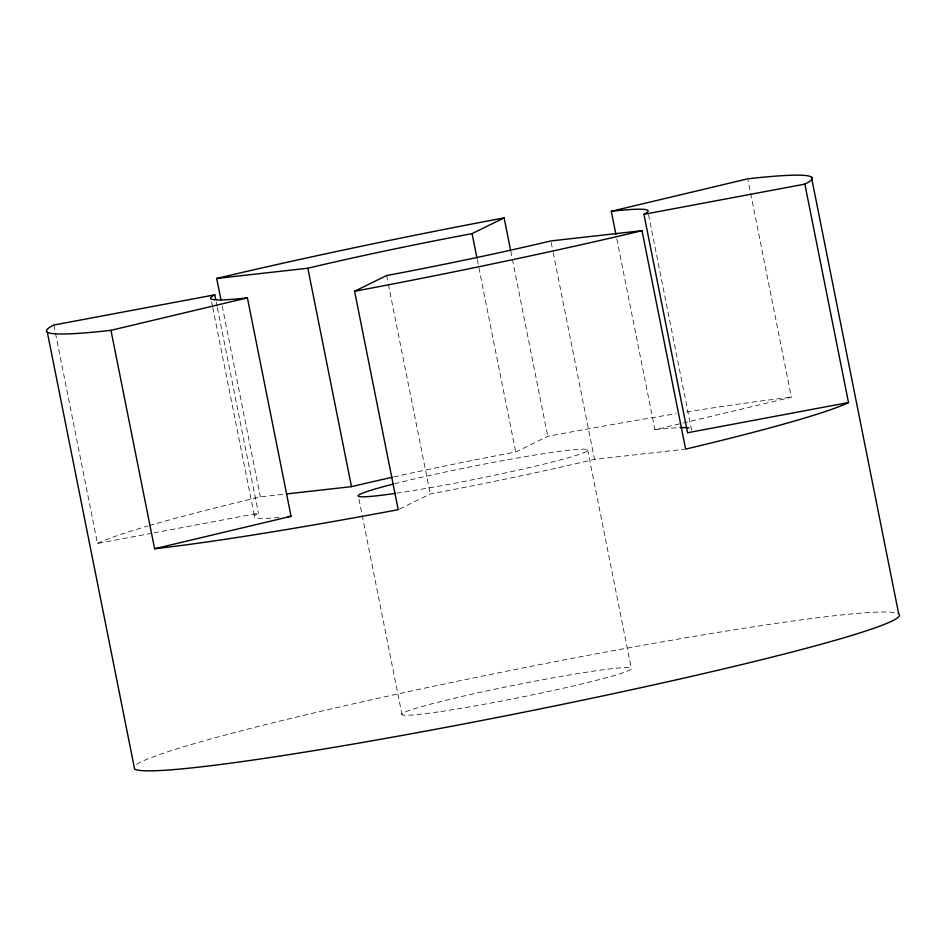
<?xml version="1.0" encoding="UTF-8"?>
<svg xmlns="http://www.w3.org/2000/svg" width="946" height="946" viewBox="0 0 946 946"><rect width="100%" height="100%" fill="white"/><g stroke="black" fill="none" stroke-linecap="round" stroke-linejoin="round"><path stroke-width="0.71" stroke-dasharray="4.73 3.55" d="M399.519 509.054L430.276 493.966A223.09 12.452 -11.3 0 0 594.514 459.354L684.206 449.291M393.796 476.938A223.09 12.452 -11.3 0 1 515.724 452.034L547.769 436.319A390.414 21.793 -11.3 0 1 676.118 413.709M616.78 238.77L654.939 429.709L791.388 397.249L748.026 180.26M53.851 325.022L97.497 543.453L152.59 533.118M154.044 532.846L258.435 513.252A223.09 12.452 -11.3 0 0 279.673 517.45M149.208 525.633A390.414 21.793 -11.3 0 1 260.351 496.875L284.947 494.108M648.542 214.6L691.313 428.692A223.09 12.452 -11.3 0 1 691.313 430.347M551.151 242.377L552.89 251.057M553.185 252.499L594.514 459.354M587.62 449.74L631.266 668.16M510.769 251.151L547.769 436.319M477.281 259.642L515.724 452.034M386.63 275.534L388.073 282.771M388.368 284.214L430.276 493.966M358.96 499.157L402.026 714.691M222.192 305.936L260.351 496.875M216.232 302.058L217.095 306.398M217.391 307.852L258.435 513.252M211.62 301.774L212.483 306.114M212.767 307.568L254.687 517.308M654.939 429.709A223.09 12.452 -11.3 0 1 680.186 427.651M97.497 543.453A390.414 21.793 -11.3 0 1 147.872 526.023M686.5 412.03A390.414 21.793 -11.3 0 1 791.388 397.249M136.626 764.415A390.414 21.793 -11.3 0 1 523.966 667.746A390.414 21.793 -11.3 0 1 898.168 613.576M394.482 483.773A117.127 6.539 -11.3 0 1 554.226 452.105A117.127 6.539 -11.3 0 1 556.827 460.868A117.127 6.539 -11.3 0 1 397.249 493.103M440.895 711.522A117.127 6.539 -11.3 0 0 629.291 670.288A117.127 6.539 -11.3 0 0 479.74 692.46A117.127 6.539 -11.3 0 0 440.895 711.522"/><path stroke-width="1.42" d="M154.612 548.751L291.061 516.291L247.414 297.86A223.09 12.452 -11.3 0 1 214.789 294.833L53.851 325.022A390.414 21.793 -11.3 0 0 110.966 330.331L154.612 548.751A390.414 21.793 -11.3 0 0 398.231 509.681L354.584 291.262L386.63 275.534A223.09 12.452 -11.3 0 0 550.868 240.934L642.003 230.694L685.649 449.125A390.414 21.793 -11.3 0 0 848.503 402.547L804.857 184.127A390.414 21.793 -11.3 0 0 747.742 178.818L611.293 211.289L615.917 234.431M221.045 300.142L216.705 278.443L307.84 268.215A223.09 12.452 -11.3 0 1 472.078 233.615L504.123 217.887L510.473 249.709M110.966 330.331L247.414 297.86M611.293 211.289A223.09 12.452 -11.3 0 1 643.919 214.316L804.857 184.127M848.503 402.547L687.565 432.748L643.919 214.316M286.39 493.954L351.486 486.646A223.09 12.452 -11.3 0 1 392.318 477.269M811.408 177.032L898.7 613.883A390.414 21.793 -11.3 0 1 541.609 708.625A390.414 21.793 -11.3 0 1 134.592 768.968L47.3 332.117M472.078 233.615L476.985 258.199M307.84 268.215L351.486 486.646M214.789 294.833L215.653 299.173M291.061 516.291A223.09 12.452 -11.3 0 1 287.631 516.67M680.186 427.651A223.09 12.452 -11.3 0 1 688.877 427.935M642.003 230.694A390.414 21.793 -11.3 0 1 354.584 291.262M216.705 278.443A390.414 21.793 -11.3 0 1 504.123 217.887M395.665 493.327A117.127 6.539 -11.3 0 1 393.122 484.115"/></g></svg>
